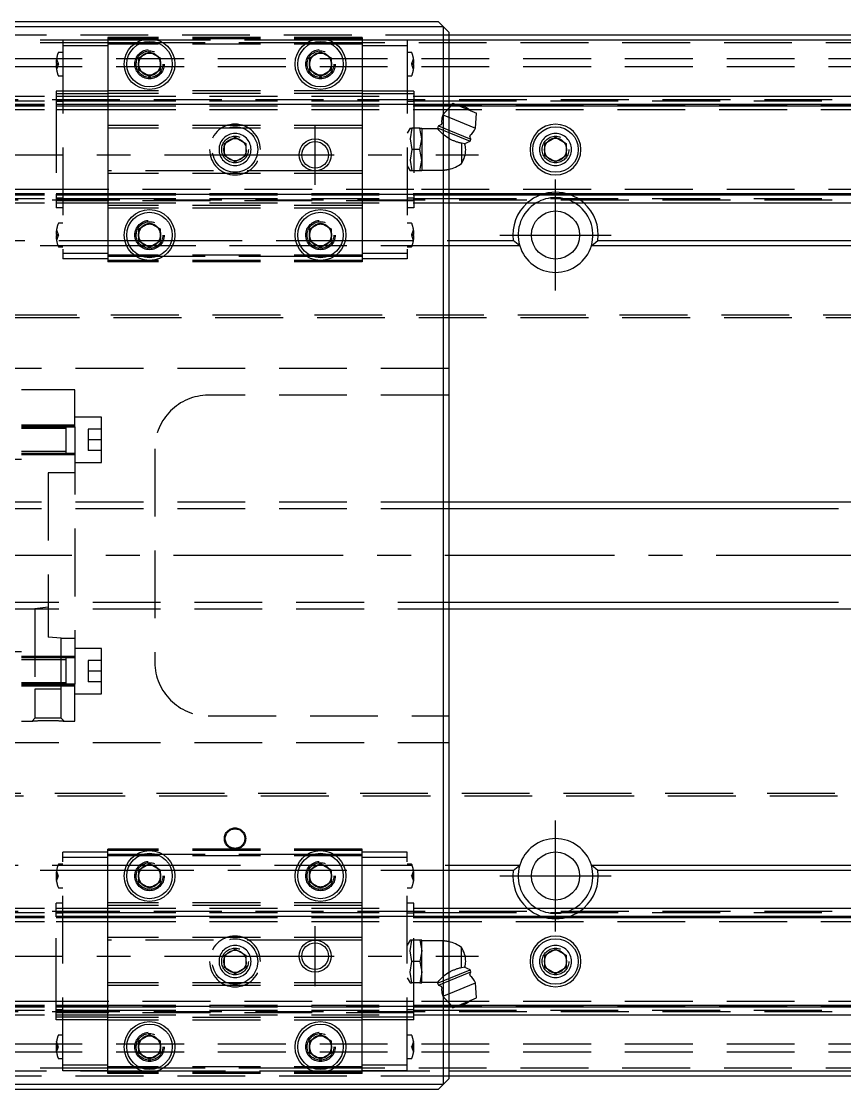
# Model space of a CAD drawing. Extents: x -13 to 861, y -286 to 120.
# Drawn here: x 280 to 434.1, y -100 to 100 of the extents above; entities that cross this region are included whole.
import ezdxf

# ---------------------------------------------------------------- set-up
doc = ezdxf.new("R2010")
doc.units = 0
doc.linetypes.add('CENTER', pattern=[50.8, 31.75, -6.35, 6.35, -6.35])
doc.linetypes.add('DASHED', pattern=[19.05, 12.7, -6.35])
doc.layers.get('0').update_dxf_attribs({"linetype": 'CONTINUOUS'})
doc.layers.add('CENTER', color=1, linetype='CENTER')

msp = doc.modelspace()

# ---------------------------------------------------------------- linework, layer by layer
at = {"color": 7, "linetype": 'CONTINUOUS'}
for p, q in [((162, 100), (358, 100)), ((358, 100), (359, 99)), ((359, 99), (161, 99)), ((359, 99), (360, 98)), ((359, -99), (359, 99)), ((360, 98), (360, -98)), ((360, 97.5), (518, 97.5)), ((519, 96.5), (360, 96.5)), ((302, 93.15), (304, 94.31)), ((304, 94.31), (306, 93.15)), ((334, 93.15), (336, 94.31)), ((336, 94.31), (338, 93.15)), ((302, 90.85), (302, 93.15)), ((306, 93.15), (306, 90.85)), ((334, 90.85), (334, 93.15)), ((338, 93.15), (338, 90.85)), ((304, 89.69), (302, 90.85)), ((306, 90.85), (304, 89.69)), ((336, 89.69), (334, 90.85)), ((338, 90.85), (336, 89.69)), ((360, 86), (520, 86)), ((360.8, 84.68), (360, 83.76)), ((360, 84.48), (360.63, 84.48)), ((360, 84.2), (360.38, 84.2)), ((360.8, 84.68), (365.23, 82.84)), ((361.27, 84.48), (520, 84.48)), ((361.95, 84.2), (520, 84.2)), ((360, 82.09), (365.03, 80)), ((365.03, 80), (365.23, 82.84)), ((360, 79.66), (364.17, 77.93)), ((360, 79.22), (364.02, 77.56)), ((360.09, 78.05), (360, 78.1)), ((360.22, 77.98), (360.09, 78.05)), ((364.17, 77.93), (363.96, 78.44)), ((378, 77.15), (380, 78.31)), ((380, 78.31), (382, 77.15)), ((360.35, 77.91), (360.22, 77.98)), ((360.48, 77.84), (360.35, 77.91)), ((360.61, 77.78), (360.48, 77.84)), ((360.74, 77.72), (360.61, 77.78)), ((360.88, 77.66), (360.74, 77.72)), ((361.01, 77.61), (360.88, 77.66)), ((361.14, 77.55), (361.01, 77.61)), ((361.27, 77.5), (361.14, 77.55)), ((361.41, 77.46), (361.27, 77.5)), ((361.53, 77.41), (361.41, 77.46)), ((361.69, 77.36), (361.53, 77.41)), ((361.84, 77.32), (361.69, 77.36)), ((361.98, 77.28), (361.84, 77.32)), ((362.13, 77.24), (361.98, 77.28)), ((362.27, 77.21), (362.13, 77.24)), ((362.4, 77.18), (362.27, 77.21)), ((363.06, 77.07), (362.4, 77.18)), ((362.4, 77.18), (362.4, 73.4)), ((362.9, 77.09), (364.02, 77.56)), ((364.02, 77.56), (364.17, 77.93)), ((378, 74.85), (378, 77.15)), ((382, 77.15), (382, 74.85)), ((380, 73.69), (378, 74.85)), ((382, 74.85), (380, 73.69)), ((360, 67.8), (520, 67.8)), ((360, 67.52), (520, 67.52)), ((360, 66), (520, 66)), ((302, 61.15), (304, 62.31)), ((304, 62.31), (306, 61.15)), ((334, 61.15), (336, 62.31)), ((336, 62.31), (338, 61.15)), ((302, 58.85), (302, 61.15)), ((306, 61.15), (306, 58.85)), ((334, 58.85), (334, 61.15)), ((338, 61.15), (338, 58.85)), ((304, 57.69), (302, 58.85)), ((306, 58.85), (304, 57.69)), ((336, 57.69), (334, 58.85)), ((338, 58.85), (336, 57.69)), ((360, 59), (372.06, 59)), ((373.29, 58), (372.06, 59)), ((386.71, 58), (387.94, 59)), ((387.94, 59), (492.06, 59)), ((373.29, 58), (360, 58)), ((493.29, 58), (386.71, 58)), ((463, 10), (360, 10)), ((360, -10), (463, -10)), ((302, -58.85), (304, -57.69)), ((304, -57.69), (306, -58.85)), ((334, -58.85), (336, -57.69)), ((336, -57.69), (338, -58.85)), ((360, -58), (373.29, -58)), ((372.06, -59), (373.29, -58)), ((386.71, -58), (493.29, -58)), ((387.94, -59), (386.71, -58)), ((302, -61.15), (302, -58.85)), ((306, -58.85), (306, -61.15)), ((334, -61.15), (334, -58.85)), ((338, -58.85), (338, -61.15)), ((372.06, -59), (360, -59)), ((492.06, -59), (387.94, -59)), ((304, -62.31), (302, -61.15)), ((306, -61.15), (304, -62.31)), ((336, -62.31), (334, -61.15)), ((338, -61.15), (336, -62.31)), ((360, -66), (520, -66)), ((360, -67.52), (520, -67.52)), ((360, -67.8), (520, -67.8)), ((362.4, -77.18), (362.4, -73.4)), ((378, -74.85), (380, -73.69)), ((380, -73.69), (382, -74.85)), ((378, -77.15), (378, -74.85)), ((382, -74.85), (382, -77.15)), ((360, -79.22), (364.02, -77.56)), ((360, -79.66), (364.17, -77.93)), ((360.21, -77.98), (360.09, -78.05)), ((360.34, -77.91), (360.21, -77.98)), ((360.48, -77.85), (360.34, -77.91)), ((360.61, -77.78), (360.48, -77.85)), ((360.74, -77.72), (360.61, -77.78)), ((360.87, -77.66), (360.74, -77.72)), ((361, -77.61), (360.87, -77.66)), ((361.14, -77.55), (361, -77.61)), ((361.27, -77.5), (361.14, -77.55)), ((361.4, -77.46), (361.27, -77.5)), ((361.53, -77.41), (361.4, -77.46)), ((361.68, -77.36), (361.53, -77.41)), ((361.83, -77.32), (361.68, -77.36)), ((361.98, -77.28), (361.83, -77.32)), ((362.12, -77.24), (361.98, -77.28)), ((362.26, -77.21), (362.12, -77.24)), ((362.4, -77.18), (362.26, -77.21)), ((363.06, -77.07), (362.4, -77.18)), ((364.02, -77.56), (362.9, -77.09)), ((363.96, -78.44), (364.17, -77.93)), ((364.17, -77.93), (364.02, -77.56)), ((380, -78.31), (378, -77.15)), ((382, -77.15), (380, -78.31)), ((360.09, -78.05), (360, -78.1)), ((360, -82.09), (365.03, -80)), ((365.23, -82.84), (365.03, -80)), ((360, -83.76), (360.8, -84.68)), ((360.8, -84.68), (365.23, -82.84)), ((360, -84.2), (360.38, -84.2)), ((360, -84.48), (360.63, -84.48)), ((360, -86), (520, -86)), ((361.27, -84.48), (520, -84.48)), ((361.95, -84.2), (520, -84.2)), ((302, -90.85), (304, -89.69)), ((304, -89.69), (306, -90.85)), ((334, -90.85), (336, -89.69)), ((336, -89.69), (338, -90.85)), ((302, -93.15), (302, -90.85)), ((306, -90.85), (306, -93.15)), ((334, -93.15), (334, -90.85)), ((338, -90.85), (338, -93.15)), ((304, -94.31), (302, -93.15)), ((306, -93.15), (304, -94.31)), ((336, -94.31), (334, -93.15)), ((338, -93.15), (336, -94.31)), ((360, -96.5), (519, -96.5)), ((518, -97.5), (360, -97.5)), ((161, -99), (359, -99)), ((359, -99), (358, -100)), ((360, -98), (359, -99)), ((358, -100), (162, -100))]:
    msp.add_line(p, q, dxfattribs=at)
at = {"color": 3, "linetype": 'DASHED'}
for p, q in [((272, 97.5), (360, 97.5)), ((296.2, 96.5), (272, 96.5)), ((287.77, 96.45), (287.77, 95.45)), ((296.2, 96.45), (287.77, 96.45)), ((296.2, 97), (296.2, 96)), ((343.8, 97), (296.2, 97)), ((343.8, 96.75), (296.2, 96.75)), ((302.48, 96.5), (296.2, 96.5)), ((305.52, 96.5), (302.48, 96.5)), ((334.48, 96.5), (305.52, 96.5)), ((337.52, 96.5), (334.48, 96.5)), ((343.8, 96.5), (337.52, 96.5)), ((343.8, 97), (343.8, 96)), ((360, 96.5), (343.8, 96.5)), ((352.23, 96.45), (343.8, 96.45)), ((519.5, 96), (343.8, 96)), ((352.23, 96.45), (352.23, 95.45)), ((296.2, 96), (223.8, 96)), ((287.77, 94.2), (286.99, 94.2)), ((287.77, 95.45), (287.77, 56.55)), ((296.2, 95.45), (287.77, 95.45)), ((296.2, 96), (296.2, 87)), ((301.44, 96), (296.2, 96)), ((343.8, 95.75), (296.2, 95.75)), ((302.56, 96), (301.44, 96)), ((305.44, 96), (302.56, 96)), ((306.56, 96), (305.44, 96)), ((333.44, 96), (306.56, 96)), ((334.56, 96), (333.44, 96)), ((337.44, 96), (334.56, 96)), ((338.56, 96), (337.44, 96)), ((343.8, 96), (338.56, 96)), ((343.8, 96), (343.8, 87)), ((352.23, 95.45), (343.8, 95.45)), ((352.23, 95.45), (352.23, 56.55)), ((353.01, 94.2), (352.23, 94.2)), ((520, 93), (0, 93)), ((286.5, 92.1), (286.58, 92.1)), ((286.58, 93), (286.9, 92.1)), ((286.58, 92.1), (286.9, 92.1)), ((286.58, 92.1), (286.58, 91.9)), ((286.9, 92.1), (286.94, 92)), ((301.5, 92), (301.53, 92.41)), ((333.5, 92), (333.53, 92.41)), ((353.1, 92.1), (353.06, 92)), ((353.1, 92.1), (353.42, 93)), ((353.42, 92.1), (353.1, 92.1)), ((353.42, 91.9), (353.42, 92.1)), ((353.42, 92.1), (353.5, 92.1)), ((520, 91.5), (0, 91.5)), ((286.58, 91.9), (286.5, 91.9)), ((286.9, 91.9), (286.58, 91)), ((286.58, 91.9), (286.9, 91.9)), ((286.9, 91.9), (286.94, 92)), ((353.1, 91.9), (353.06, 92)), ((353.42, 91), (353.1, 91.9)), ((353.42, 91.9), (353.1, 91.9)), ((353.5, 91.9), (353.42, 91.9)), ((286.99, 89.8), (287.77, 89.8)), ((352.23, 89.8), (353.01, 89.8)), ((287.77, 86.93), (286.5, 86.93)), ((286.5, 86.93), (286.5, 84.33)), ((287.77, 86.92), (286.5, 86.92)), ((287.77, 86.46), (286.5, 86.46)), ((296.2, 86.93), (287.77, 86.93)), ((296.2, 86.46), (287.77, 86.46)), ((296.2, 87), (296.2, 86.5)), ((343.8, 87), (296.2, 87)), ((296.2, 86.5), (296.2, 80.5)), ((343.8, 86.5), (296.2, 86.5)), ((343.8, 87), (343.8, 86.5)), ((352.23, 86.93), (343.8, 86.93)), ((343.8, 86.5), (343.8, 80.5)), ((352.23, 86.46), (343.8, 86.46)), ((353.5, 86.93), (352.23, 86.93)), ((353.5, 86.92), (352.23, 86.92)), ((353.5, 86.46), (352.23, 86.46)), ((353.5, 86.93), (353.5, 84.33)), ((0, 85.4), (520, 85.4)), ((233.5, 86), (286.5, 86)), ((233.5, 85.15), (286.5, 85.15)), ((233.5, 84.48), (286.5, 84.48)), ((233.5, 84.42), (286.5, 84.42)), ((233.5, 84.2), (286.5, 84.2)), ((286.5, 86), (296.2, 86)), ((286.5, 85.15), (296.2, 85.15)), ((286.5, 85.08), (287.77, 85.08)), ((286.5, 84.48), (296.2, 84.48)), ((296.2, 84.42), (286.5, 84.42)), ((286.5, 84.33), (286.5, 67.67)), ((286.5, 84.2), (296.2, 84.2)), ((296.2, 86), (353.5, 86)), ((296.2, 85.15), (353.5, 85.15)), ((296.2, 84.48), (353.5, 84.48)), ((353.5, 84.42), (296.2, 84.42)), ((296.2, 84.2), (353.5, 84.2)), ((352.23, 85.08), (353.5, 85.08)), ((353.5, 86), (360, 86)), ((353.5, 85.15), (360, 85.15)), ((353.5, 84.48), (360, 84.48)), ((353.5, 84.42), (520, 84.42)), ((353.5, 84.33), (353.5, 67.67)), ((353.5, 84.2), (360, 84.2)), ((360, 85.15), (520, 85.15)), ((360.38, 84.2), (361.95, 84.2)), ((360.63, 84.48), (361.27, 84.48)), ((233.5, 83.5), (286.5, 83.5)), ((286.5, 83.5), (296.2, 83.5)), ((296.2, 83.5), (353.5, 83.5)), ((353.5, 83.5), (520, 83.5)), ((360, 83.76), (358.93, 82.53)), ((358.93, 82.53), (360, 82.09)), ((296.2, 80.5), (296.2, 80)), ((343.8, 80.5), (296.2, 80.5)), ((343.8, 80.5), (343.8, 80)), ((358.07, 80.45), (357.92, 80.08)), ((357.92, 80.08), (358.1, 79.64)), ((357.92, 80.08), (360, 79.22)), ((358.58, 80.66), (358.07, 80.45)), ((358.07, 80.45), (360, 79.66)), ((296.2, 80), (296.2, 72)), ((343.8, 80), (296.2, 80)), ((318, 77.15), (320, 78.31)), ((320, 78.31), (322, 77.15)), ((343.8, 80), (343.8, 72)), ((352.78, 80), (352.23, 79.06)), ((352.78, 80), (353.13, 80)), ((353.13, 80), (352.78, 78)), ((354.6, 80), (353.13, 80)), ((354.6, 80), (354.96, 80)), ((354.96, 78), (354.6, 80)), ((354.96, 80), (354.96, 78)), ((357.92, 79.85), (354.96, 79.85)), ((358.96, 78.83), (357.92, 79.85)), ((360, 78.1), (358.96, 78.83)), ((358.96, 78.83), (358.96, 72.15)), ((317.5, 76), (317.53, 76.41)), ((318, 74.85), (318, 77.15)), ((322, 77.15), (322, 74.85)), ((352.78, 78), (353.13, 76)), ((354.6, 76), (354.96, 78)), ((354.96, 78), (354.96, 74)), ((377.5, 76), (377.53, 76.41)), ((320, 73.69), (318, 74.85)), ((322, 74.85), (320, 73.69)), ((353.13, 76), (352.78, 74)), ((354.6, 76), (353.13, 76)), ((354.96, 74), (354.6, 76)), ((352.23, 72.94), (352.78, 72)), ((352.78, 74), (353.13, 72)), ((354.6, 72), (354.96, 74)), ((354.96, 74), (354.96, 72)), ((354.96, 72.15), (358.96, 72.15)), ((296.2, 72), (296.2, 71.5)), ((335, 72), (296.2, 72)), ((296.2, 71.5), (296.2, 65.5)), ((343.8, 71.5), (296.2, 71.5)), ((343.8, 72), (335, 72)), ((343.8, 72), (343.8, 71.5)), ((343.8, 71.5), (343.8, 65.5)), ((353.13, 72), (352.78, 72)), ((354.6, 72), (353.13, 72)), ((354.96, 72), (354.6, 72)), ((286.5, 68.5), (233.5, 68.5)), ((296.2, 68.5), (286.5, 68.5)), ((353.5, 68.5), (296.2, 68.5)), ((520, 68.5), (353.5, 68.5)), ((0, 66.6), (520, 66.6)), ((233.5, 67.8), (286.5, 67.8)), ((233.5, 67.58), (286.5, 67.58)), ((233.5, 67.52), (286.5, 67.52)), ((233.5, 66.85), (286.5, 66.85)), ((286.5, 67.8), (296.2, 67.8)), ((286.5, 67.67), (286.5, 65.07)), ((296.2, 67.58), (286.5, 67.58)), ((286.5, 67.52), (296.2, 67.52)), ((287.77, 66.92), (286.5, 66.92)), ((286.5, 66.85), (296.2, 66.85)), ((353.5, 66.4), (286.5, 66.4)), ((296.2, 67.8), (353.5, 67.8)), ((353.5, 67.58), (296.2, 67.58)), ((296.2, 67.52), (353.5, 67.52)), ((296.2, 66.85), (353.5, 66.85)), ((353.5, 66.92), (352.23, 66.92)), ((353.5, 67.8), (360, 67.8)), ((353.5, 67.67), (353.5, 65.07)), ((353.5, 67.58), (520, 67.58)), ((353.5, 67.52), (360, 67.52)), ((353.5, 66.85), (360, 66.85)), ((360, 66.85), (520, 66.85)), ((233.5, 66), (286.5, 66)), ((286.5, 66), (296.2, 66)), ((287.77, 65.08), (286.5, 65.08)), ((287.77, 65.07), (286.5, 65.07)), ((296.2, 66), (353.5, 66)), ((296.2, 65.5), (296.2, 65)), ((343.8, 65.5), (296.2, 65.5)), ((296.2, 65), (296.2, 56)), ((343.8, 65), (296.2, 65)), ((343.8, 65.5), (343.8, 65)), ((343.8, 65), (343.8, 56)), ((353.5, 65.08), (352.23, 65.08)), ((353.5, 65.07), (352.23, 65.07)), ((353.5, 66), (360, 66)), ((287.77, 62.2), (286.99, 62.2)), ((353.01, 62.2), (352.23, 62.2)), ((286.5, 60.1), (286.58, 60.1)), ((286.58, 61), (286.9, 60.1)), ((286.58, 60.1), (286.9, 60.1)), ((286.58, 60.1), (286.58, 59.9)), ((286.9, 60.1), (286.94, 60)), ((301.5, 60), (301.53, 60.41)), ((333.5, 60), (333.53, 60.41)), ((353.1, 60.1), (353.06, 60)), ((353.1, 60.1), (353.42, 61)), ((353.42, 60.1), (353.1, 60.1)), ((353.42, 59.9), (353.42, 60.1)), ((353.42, 60.1), (353.5, 60.1)), ((267.94, 59), (296.2, 59)), ((286.58, 59.9), (286.5, 59.9)), ((286.9, 59.9), (286.58, 59)), ((286.58, 59.9), (286.9, 59.9)), ((286.9, 59.9), (286.94, 60)), ((296.2, 59), (299.36, 59)), ((299.36, 59), (299.87, 59)), ((299.87, 59), (301.44, 59)), ((301.44, 59), (301.71, 59)), ((301.71, 59), (302, 59)), ((302, 59), (302.15, 59)), ((302.15, 59), (302.2, 59)), ((302.2, 59), (305.8, 59)), ((305.8, 59), (305.85, 59)), ((305.85, 59), (306, 59)), ((306, 59), (306.29, 59)), ((306.29, 59), (306.56, 59)), ((306.56, 59), (308.13, 59)), ((308.13, 59), (308.64, 59)), ((308.64, 59), (331.36, 59)), ((331.36, 59), (331.87, 59)), ((331.87, 59), (333.44, 59)), ((333.44, 59), (333.71, 59)), ((333.71, 59), (334, 59)), ((334, 59), (334.15, 59)), ((334.15, 59), (334.2, 59)), ((334.2, 59), (337.8, 59)), ((337.8, 59), (337.85, 59)), ((337.85, 59), (338, 59)), ((338, 59), (338.29, 59)), ((338.29, 59), (338.56, 59)), ((338.56, 59), (340.13, 59)), ((340.13, 59), (340.64, 59)), ((340.64, 59), (360, 59)), ((353.1, 59.9), (353.06, 60)), ((353.42, 59), (353.1, 59.9)), ((353.42, 59.9), (353.1, 59.9)), ((353.5, 59.9), (353.42, 59.9)), ((296.2, 58), (266.71, 58)), ((286.99, 57.8), (287.77, 57.8)), ((287.77, 56.55), (287.77, 55.55)), ((296.2, 56.55), (287.77, 56.55)), ((299.69, 58), (296.2, 58)), ((343.8, 56.25), (296.2, 56.25)), ((300.25, 58), (299.69, 58)), ((302.11, 58), (300.25, 58)), ((302.5, 58), (302.11, 58)), ((303.36, 58), (302.5, 58)), ((303.46, 58), (303.36, 58)), ((303.5, 58), (303.46, 58)), ((304.5, 58), (303.5, 58)), ((304.54, 58), (304.5, 58)), ((304.64, 58), (304.54, 58)), ((305.5, 58), (304.64, 58)), ((305.89, 58), (305.5, 58)), ((307.75, 58), (305.89, 58)), ((308.31, 58), (307.75, 58)), ((331.69, 58), (308.31, 58)), ((332.25, 58), (331.69, 58)), ((334.11, 58), (332.25, 58)), ((334.5, 58), (334.11, 58)), ((335.36, 58), (334.5, 58)), ((335.46, 58), (335.36, 58)), ((335.5, 58), (335.46, 58)), ((336.5, 58), (335.5, 58)), ((336.54, 58), (336.5, 58)), ((336.64, 58), (336.54, 58)), ((337.5, 58), (336.64, 58)), ((337.89, 58), (337.5, 58)), ((339.75, 58), (337.89, 58)), ((340.31, 58), (339.75, 58)), ((360, 58), (340.31, 58)), ((352.23, 56.55), (343.8, 56.55)), ((352.23, 57.8), (353.01, 57.8)), ((352.23, 56.55), (352.23, 55.55)), ((296.2, 55.55), (287.77, 55.55)), ((296.2, 56), (296.2, 55)), ((301.44, 56), (296.2, 56)), ((343.8, 55.25), (296.2, 55.25)), ((343.8, 55), (296.2, 55)), ((302.56, 56), (301.44, 56)), ((305.44, 56), (302.56, 56)), ((306.56, 56), (305.44, 56)), ((333.44, 56), (306.56, 56)), ((334.56, 56), (333.44, 56)), ((337.44, 56), (334.56, 56)), ((338.56, 56), (337.44, 56)), ((343.8, 56), (338.56, 56)), ((343.8, 56), (343.8, 55)), ((352.23, 55.55), (343.8, 55.55)), ((519.5, 44.5), (0.5, 44.5)), ((519, 45), (1, 45)), ((360, 35), (160, 35)), ((290, 31), (280, 31)), ((290, 24.1), (290, 31)), ((360, 30), (315, 30)), ((290, 24.4), (280, 24.4)), ((288.4, 24.15), (280, 24.15)), ((280, 24.1), (290, 24.1)), ((290, 24.15), (288.39, 24.15)), ((288.4, 19.15), (288.4, 24.15)), ((288.4, 19.15), (288.4, 24.15)), ((295, 25.9), (290, 25.9)), ((290, 24.1), (290, -24.1)), ((295, 17.4), (295, 25.9)), ((288.4, 23.75), (280, 23.75)), ((295, 23.65), (292.5, 23.65)), ((292.5, 23.65), (292.5, 21.65)), ((295, 21.65), (292.5, 21.65)), ((292.5, 21.65), (292.5, 19.65)), ((280, 19.55), (288.4, 19.55)), ((280, 19.15), (288.4, 19.15)), ((280, 18.9), (290, 18.9)), ((288.39, 19.15), (290, 19.15)), ((295, 19.65), (292.5, 19.65)), ((305, 20), (305, -20)), ((280, 18), (278.5, 18)), ((290, 17.4), (295, 17.4)), ((290, 15.5), (285, 15.5)), ((285, 15.5), (285, -15.3)), ((360, 10), (160, 10)), ((360, 8.75), (160, 8.75)), ((160, -8.75), (360, -8.75)), ((160, -10), (360, -10)), ((285, -9.69), (282.54, -10)), ((282.54, -10), (282.54, -25)), ((287.46, -15.5), (285, -15.3)), ((287.45, -15.5), (287.46, -15.5)), ((287.46, -25), (287.46, -15.5)), ((287.46, -15.5), (290, -15.5)), ((278.5, -18), (280, -18)), ((295, -17.4), (290, -17.4)), ((295, -25.9), (295, -17.4)), ((290, -18.9), (280, -18.9)), ((288.4, -19.15), (280, -19.15)), ((288.4, -19.55), (280, -19.55)), ((290, -19.15), (288.39, -19.15)), ((288.4, -19.55), (288.4, -19.15)), ((288.4, -24.15), (288.4, -19.15)), ((288.4, -24.15), (288.4, -19.15)), ((288.4, -23.75), (288.4, -19.55)), ((295, -19.65), (292.5, -19.65)), ((292.5, -19.65), (292.5, -21.65)), ((292.5, -21.65), (292.5, -23.65)), ((295, -21.65), (292.5, -21.65)), ((280, -23.75), (288.4, -23.75)), ((288.4, -24.15), (288.4, -23.75)), ((295, -23.65), (292.5, -23.65)), ((290, -24.1), (280, -24.1)), ((280, -24.15), (288.4, -24.15)), ((280, -24.4), (290, -24.4)), ((287.46, -25), (282.54, -25)), ((282.55, -25), (282.55, -30.45)), ((287.45, -30.45), (287.45, -25)), ((288.39, -24.15), (290, -24.15)), ((290, -31), (290, -24.1)), ((290, -25.9), (295, -25.9)), ((280, -31), (282, -31)), ((282.55, -30.45), (282, -31)), ((282, -31), (282.01, -31)), ((282, -31), (282, -31)), ((282.01, -31), (282.02, -31)), ((282.02, -31), (282.04, -31)), ((282.04, -31), (282.06, -31)), ((282.06, -31), (282.08, -30.99)), ((282.08, -30.99), (282.11, -30.99)), ((282.11, -30.99), (282.15, -30.99)), ((282.15, -30.99), (282.19, -30.98)), ((282.19, -30.98), (282.24, -30.98)), ((282.24, -30.98), (282.3, -30.97)), ((282.3, -30.97), (282.37, -30.97)), ((282.37, -30.97), (282.44, -30.96)), ((282.44, -30.96), (282.52, -30.96)), ((282.52, -30.96), (282.61, -30.95)), ((287.45, -30.45), (282.55, -30.45)), ((282.61, -30.95), (282.7, -30.95)), ((282.7, -30.95), (282.8, -30.94)), ((282.8, -30.94), (282.9, -30.93)), ((282.9, -30.93), (283.01, -30.93)), ((283.01, -30.93), (283.12, -30.92)), ((283.12, -30.92), (283.23, -30.91)), ((283.23, -30.91), (283.35, -30.91)), ((283.35, -30.91), (283.48, -30.9)), ((283.48, -30.9), (283.6, -30.9)), ((283.6, -30.9), (283.74, -30.89)), ((283.74, -30.89), (283.87, -30.89)), ((283.87, -30.89), (284.01, -30.88)), ((284.01, -30.88), (284.14, -30.88)), ((284.14, -30.88), (284.28, -30.87)), ((284.28, -30.87), (284.42, -30.87)), ((284.42, -30.87), (284.57, -30.87)), ((284.57, -30.87), (284.71, -30.87)), ((284.71, -30.87), (284.85, -30.87)), ((284.85, -30.87), (285, -30.87)), ((285, -30.87), (285.15, -30.87)), ((285.15, -30.87), (285.29, -30.87)), ((285.29, -30.87), (285.43, -30.87)), ((285.43, -30.87), (285.58, -30.87)), ((285.58, -30.87), (285.72, -30.87)), ((285.72, -30.87), (285.85, -30.88)), ((285.85, -30.88), (285.99, -30.88)), ((285.99, -30.88), (286.13, -30.89)), ((286.13, -30.89), (286.26, -30.89)), ((286.26, -30.89), (286.4, -30.9)), ((286.4, -30.9), (286.52, -30.9)), ((286.52, -30.9), (286.65, -30.91)), ((286.65, -30.91), (286.77, -30.91)), ((286.77, -30.91), (286.88, -30.92)), ((286.88, -30.92), (286.99, -30.93)), ((286.99, -30.93), (287.1, -30.93)), ((287.1, -30.93), (287.2, -30.94)), ((287.2, -30.94), (287.3, -30.95)), ((287.3, -30.95), (287.39, -30.95)), ((287.39, -30.95), (287.48, -30.96)), ((288, -31), (287.45, -30.45)), ((287.48, -30.96), (287.54, -30.96)), ((287.54, -30.96), (287.61, -30.97)), ((287.61, -30.97), (287.66, -30.97)), ((287.66, -30.97), (287.71, -30.98)), ((287.71, -30.98), (287.76, -30.98)), ((287.76, -30.98), (287.81, -30.98)), ((287.81, -30.98), (287.85, -30.99)), ((287.85, -30.99), (287.89, -30.99)), ((287.89, -30.99), (287.92, -30.99)), ((287.92, -30.99), (287.94, -31)), ((287.94, -31), (287.97, -31)), ((287.97, -31), (287.99, -31)), ((287.99, -31), (288, -31)), ((288, -31), (288, -31)), ((288, -31), (290, -31)), ((315, -30), (360, -30)), ((160, -35), (360, -35)), ((0.5, -44.5), (519.5, -44.5)), ((1, -45), (519, -45)), ((287.77, -56.55), (287.77, -55.55)), ((296.2, -55.55), (287.77, -55.55)), ((296.2, -56), (296.2, -55)), ((343.8, -55), (296.2, -55)), ((343.8, -55.25), (296.2, -55.25)), ((296.2, -65), (296.2, -56)), ((301.44, -56), (296.2, -56)), ((302.56, -56), (301.44, -56)), ((305.44, -56), (302.56, -56)), ((306.56, -56), (305.44, -56)), ((333.44, -56), (306.56, -56)), ((334.56, -56), (333.44, -56)), ((337.44, -56), (334.56, -56)), ((338.56, -56), (337.44, -56)), ((343.8, -56), (338.56, -56)), ((343.8, -56), (343.8, -55)), ((352.23, -55.55), (343.8, -55.55)), ((343.8, -65), (343.8, -56)), ((352.23, -56.55), (352.23, -55.55)), ((266.71, -58), (296.2, -58)), ((287.77, -57.8), (286.99, -57.8)), ((287.77, -95.45), (287.77, -56.55)), ((296.2, -56.55), (287.77, -56.55)), ((343.8, -56.25), (296.2, -56.25)), ((296.2, -58), (299.69, -58)), ((299.69, -58), (300.25, -58)), ((300.25, -58), (302.11, -58)), ((302.11, -58), (302.5, -58)), ((302.5, -58), (303.36, -58)), ((303.36, -58), (303.46, -58)), ((303.46, -58), (303.5, -58)), ((303.5, -58), (304.5, -58)), ((304.5, -58), (304.54, -58)), ((304.54, -58), (304.64, -58)), ((304.64, -58), (305.5, -58)), ((305.5, -58), (305.89, -58)), ((305.89, -58), (307.75, -58)), ((307.75, -58), (308.31, -58)), ((308.31, -58), (331.69, -58)), ((331.69, -58), (332.25, -58)), ((332.25, -58), (334.11, -58)), ((334.11, -58), (334.5, -58)), ((334.5, -58), (335.36, -58)), ((335.36, -58), (335.46, -58)), ((335.46, -58), (335.5, -58)), ((335.5, -58), (336.5, -58)), ((336.5, -58), (336.54, -58)), ((336.54, -58), (336.64, -58)), ((336.64, -58), (337.5, -58)), ((337.5, -58), (337.89, -58)), ((337.89, -58), (339.75, -58)), ((339.75, -58), (340.31, -58)), ((340.31, -58), (360, -58)), ((352.23, -56.55), (343.8, -56.55)), ((352.23, -95.45), (352.23, -56.55)), ((353.01, -57.8), (352.23, -57.8)), ((296.2, -59), (267.94, -59)), ((286.58, -59.9), (286.5, -59.9)), ((286.9, -59.9), (286.58, -59)), ((286.58, -59.9), (286.9, -59.9)), ((286.58, -60.1), (286.58, -59.9)), ((286.9, -59.9), (286.94, -60)), ((286.9, -60.1), (286.94, -60)), ((299.36, -59), (296.2, -59)), ((299.87, -59), (299.36, -59)), ((301.44, -59), (299.87, -59)), ((301.71, -59), (301.44, -59)), ((301.5, -60), (301.53, -59.59)), ((302, -59), (301.71, -59)), ((302.15, -59), (302, -59)), ((302.2, -59), (302.15, -59)), ((305.8, -59), (302.2, -59)), ((305.85, -59), (305.8, -59)), ((306, -59), (305.85, -59)), ((306.29, -59), (306, -59)), ((306.56, -59), (306.29, -59)), ((308.13, -59), (306.56, -59)), ((308.64, -59), (308.13, -59)), ((331.36, -59), (308.64, -59)), ((331.87, -59), (331.36, -59)), ((333.44, -59), (331.87, -59)), ((333.71, -59), (333.44, -59)), ((333.5, -60), (333.53, -59.59)), ((334, -59), (333.71, -59)), ((334.15, -59), (334, -59)), ((334.2, -59), (334.15, -59)), ((337.8, -59), (334.2, -59)), ((337.85, -59), (337.8, -59)), ((338, -59), (337.85, -59)), ((338.29, -59), (338, -59)), ((338.56, -59), (338.29, -59)), ((340.13, -59), (338.56, -59)), ((340.64, -59), (340.13, -59)), ((360, -59), (340.64, -59)), ((353.1, -59.9), (353.06, -60)), ((353.1, -60.1), (353.06, -60)), ((353.42, -59), (353.1, -59.9)), ((353.42, -59.9), (353.1, -59.9)), ((353.5, -59.9), (353.42, -59.9)), ((353.42, -59.9), (353.42, -60.1)), ((286.5, -60.1), (286.58, -60.1)), ((286.58, -61), (286.9, -60.1)), ((286.58, -60.1), (286.9, -60.1)), ((353.1, -60.1), (353.42, -61)), ((353.42, -60.1), (353.1, -60.1)), ((353.42, -60.1), (353.5, -60.1)), ((286.99, -62.2), (287.77, -62.2)), ((352.23, -62.2), (353.01, -62.2)), ((233.5, -66), (286.5, -66)), ((287.77, -65.07), (286.5, -65.07)), ((286.5, -67.67), (286.5, -65.07)), ((287.77, -65.08), (286.5, -65.08)), ((286.5, -66), (296.2, -66)), ((296.2, -65.5), (296.2, -65)), ((343.8, -65), (296.2, -65)), ((296.2, -71.5), (296.2, -65.5)), ((343.8, -65.5), (296.2, -65.5)), ((296.2, -66), (353.5, -66)), ((343.8, -65.5), (343.8, -65)), ((343.8, -71.5), (343.8, -65.5)), ((353.5, -65.07), (352.23, -65.07)), ((353.5, -65.08), (352.23, -65.08)), ((353.5, -67.67), (353.5, -65.07)), ((353.5, -66), (360, -66)), ((0, -66.6), (520, -66.6)), ((233.5, -66.85), (286.5, -66.85)), ((233.5, -67.52), (286.5, -67.52)), ((233.5, -67.58), (286.5, -67.58)), ((233.5, -67.8), (286.5, -67.8)), ((286.5, -66.85), (296.2, -66.85)), ((286.5, -66.92), (287.77, -66.92)), ((286.5, -67.52), (296.2, -67.52)), ((296.2, -67.58), (286.5, -67.58)), ((286.5, -84.33), (286.5, -67.67)), ((286.5, -67.8), (296.2, -67.8)), ((296.2, -66.85), (353.5, -66.85)), ((296.2, -67.52), (353.5, -67.52)), ((353.5, -67.58), (296.2, -67.58)), ((296.2, -67.8), (353.5, -67.8)), ((352.23, -66.92), (353.5, -66.92)), ((353.5, -66.85), (360, -66.85)), ((353.5, -67.52), (360, -67.52)), ((353.5, -67.58), (520, -67.58)), ((353.5, -84.33), (353.5, -67.67)), ((353.5, -67.8), (360, -67.8)), ((360, -66.85), (520, -66.85)), ((233.5, -68.5), (286.5, -68.5)), ((286.5, -68.5), (296.2, -68.5)), ((296.2, -68.5), (353.5, -68.5)), ((353.5, -68.5), (520, -68.5)), ((296.2, -72), (296.2, -71.5)), ((343.8, -71.5), (296.2, -71.5)), ((296.2, -80), (296.2, -72)), ((335, -72), (296.2, -72)), ((343.8, -72), (335, -72)), ((343.8, -72), (343.8, -71.5)), ((343.8, -80), (343.8, -72)), ((352.78, -72), (352.23, -72.94)), ((353.13, -72), (352.78, -72)), ((352.78, -74), (353.13, -72)), ((354.6, -72), (353.13, -72)), ((354.96, -72), (354.6, -72)), ((354.6, -72), (354.96, -74)), ((354.96, -74), (354.96, -72)), ((318, -74.85), (320, -73.69)), ((320, -73.69), (322, -74.85)), ((353.13, -76), (352.78, -74)), ((354.96, -74), (354.6, -76)), ((358.96, -72.15), (354.96, -72.15)), ((354.96, -78), (354.96, -74)), ((358.96, -78.83), (358.96, -72.15)), ((317.5, -76), (317.53, -75.59)), ((318, -77.15), (318, -74.85)), ((322, -74.85), (322, -77.15)), ((352.78, -78), (353.13, -76)), ((354.6, -76), (353.13, -76)), ((354.6, -76), (354.96, -78)), ((377.5, -76), (377.53, -75.59)), ((320, -78.31), (318, -77.15)), ((322, -77.15), (320, -78.31)), ((353.13, -80), (352.78, -78)), ((354.96, -78), (354.6, -80)), ((354.96, -80), (354.96, -78)), ((296.2, -80.5), (296.2, -80)), ((343.8, -80), (296.2, -80)), ((343.8, -80.5), (343.8, -80)), ((352.23, -79.06), (352.78, -80)), ((352.78, -80), (353.13, -80)), ((354.6, -80), (353.13, -80)), ((354.6, -80), (354.96, -80)), ((354.96, -79.85), (357.92, -79.85)), ((358.96, -78.83), (357.92, -79.85)), ((357.92, -80.08), (360, -79.22)), ((358.1, -79.64), (357.92, -80.08)), ((358.07, -80.45), (360, -79.66)), ((360, -78.1), (358.96, -78.83)), ((296.2, -86.5), (296.2, -80.5)), ((343.8, -80.5), (296.2, -80.5)), ((343.8, -86.5), (343.8, -80.5)), ((357.92, -80.08), (358.07, -80.45)), ((358.07, -80.45), (358.58, -80.66)), ((286.5, -83.5), (233.5, -83.5)), ((296.2, -83.5), (286.5, -83.5)), ((353.5, -83.5), (296.2, -83.5)), ((520, -83.5), (353.5, -83.5)), ((358.93, -82.53), (360, -82.09)), ((358.93, -82.53), (360, -83.76)), ((0, -85.4), (520, -85.4)), ((233.5, -84.2), (286.5, -84.2)), ((233.5, -84.42), (286.5, -84.42)), ((233.5, -84.48), (286.5, -84.48)), ((233.5, -85.15), (286.5, -85.15)), ((233.5, -86), (286.5, -86)), ((286.5, -84.2), (296.2, -84.2)), ((286.5, -86.93), (286.5, -84.33)), ((296.2, -84.42), (286.5, -84.42)), ((286.5, -84.48), (296.2, -84.48)), ((287.77, -85.08), (286.5, -85.08)), ((286.5, -85.15), (296.2, -85.15)), ((353.5, -85.6), (286.5, -85.6)), ((286.5, -86), (296.2, -86)), ((296.2, -84.2), (353.5, -84.2)), ((353.5, -84.42), (296.2, -84.42)), ((296.2, -84.48), (353.5, -84.48)), ((296.2, -85.15), (353.5, -85.15)), ((296.2, -86), (353.5, -86)), ((353.5, -85.08), (352.23, -85.08)), ((353.5, -84.2), (360, -84.2)), ((353.5, -86.93), (353.5, -84.33)), ((353.5, -84.42), (520, -84.42)), ((353.5, -84.48), (360, -84.48)), ((353.5, -85.15), (360, -85.15)), ((353.5, -86), (360, -86)), ((360, -85.15), (520, -85.15)), ((360.38, -84.2), (361.95, -84.2)), ((360.63, -84.48), (361.27, -84.48)), ((287.77, -86.46), (286.5, -86.46)), ((287.77, -86.92), (286.5, -86.92)), ((287.77, -86.93), (286.5, -86.93)), ((296.2, -86.46), (287.77, -86.46)), ((296.2, -86.93), (287.77, -86.93)), ((296.2, -87), (296.2, -86.5)), ((343.8, -86.5), (296.2, -86.5)), ((296.2, -96), (296.2, -87)), ((343.8, -87), (296.2, -87)), ((352.23, -86.46), (343.8, -86.46)), ((343.8, -87), (343.8, -86.5)), ((352.23, -86.93), (343.8, -86.93)), ((343.8, -96), (343.8, -87)), ((353.5, -86.46), (352.23, -86.46)), ((353.5, -86.92), (352.23, -86.92)), ((353.5, -86.93), (352.23, -86.93)), ((287.77, -89.8), (286.99, -89.8)), ((353.01, -89.8), (352.23, -89.8)), ((520, -91.5), (0, -91.5)), ((286.58, -91.9), (286.5, -91.9)), ((286.9, -91.9), (286.58, -91)), ((286.58, -91.9), (286.9, -91.9)), ((286.58, -92.1), (286.58, -91.9)), ((286.9, -91.9), (286.94, -92)), ((286.9, -92.1), (286.94, -92)), ((301.5, -92), (301.53, -91.59)), ((333.5, -92), (333.53, -91.59)), ((353.1, -91.9), (353.06, -92)), ((353.1, -92.1), (353.06, -92)), ((353.42, -91), (353.1, -91.9)), ((353.42, -91.9), (353.1, -91.9)), ((353.5, -91.9), (353.42, -91.9)), ((353.42, -91.9), (353.42, -92.1)), ((520, -93), (0, -93)), ((286.5, -92.1), (286.58, -92.1)), ((286.58, -93), (286.9, -92.1)), ((286.58, -92.1), (286.9, -92.1)), ((353.1, -92.1), (353.42, -93)), ((353.42, -92.1), (353.1, -92.1)), ((353.42, -92.1), (353.5, -92.1)), ((296.2, -96), (223.8, -96)), ((286.99, -94.2), (287.77, -94.2)), ((287.77, -96.45), (287.77, -95.45)), ((296.2, -95.45), (287.77, -95.45)), ((343.8, -95.75), (296.2, -95.75)), ((296.2, -97), (296.2, -96)), ((301.44, -96), (296.2, -96)), ((302.56, -96), (301.44, -96)), ((305.44, -96), (302.56, -96)), ((306.56, -96), (305.44, -96)), ((333.44, -96), (306.56, -96)), ((334.56, -96), (333.44, -96)), ((337.44, -96), (334.56, -96)), ((338.56, -96), (337.44, -96)), ((343.8, -96), (338.56, -96)), ((352.23, -95.45), (343.8, -95.45)), ((343.8, -97), (343.8, -96)), ((519.5, -96), (343.8, -96)), ((352.23, -94.2), (353.01, -94.2)), ((352.23, -96.45), (352.23, -95.45)), ((272, -96.5), (296.2, -96.5)), ((360, -97.5), (272, -97.5)), ((296.2, -96.45), (287.77, -96.45)), ((296.2, -96.5), (302.48, -96.5)), ((343.8, -96.75), (296.2, -96.75)), ((343.8, -97), (296.2, -97)), ((302.48, -96.5), (305.52, -96.5)), ((305.52, -96.5), (334.48, -96.5)), ((334.48, -96.5), (337.52, -96.5)), ((337.52, -96.5), (343.8, -96.5)), ((352.23, -96.45), (343.8, -96.45)), ((343.8, -96.5), (360, -96.5))]:
    msp.add_line(p, q, dxfattribs=at)
at = {"color": 3, "linetype": 'CONTINUOUS'}
for p, q in [((433, 8.75), (360, 8.75)), ((360, -8.75), (433, -8.75))]:
    msp.add_line(p, q, dxfattribs=at)
at = {"color": 7, "linetype": 'CONTINUOUS'}
for centre, radius in [((304, 92), 4.75), ((304, 92), 4.25), ((336, 92), 4.75), ((336, 92), 4.25), ((380, 76), 4.25), ((335, 75), 2.5), ((304, 60), 4.75), ((304, 60), 4.25), ((336, 60), 4.75), ((336, 60), 4.25), ((380, 60), 4.5), ((304, -60), 4.75), ((304, -60), 4.25), ((336, -60), 4.75), ((336, -60), 4.25), ((380, -60), 4.5), ((380, -76), 4.25), ((335, -75), 2.5), ((304, -92), 4.75), ((304, -92), 4.25), ((336, -92), 4.75), ((336, -92), 4.25)]:
    msp.add_circle(centre, radius, dxfattribs=at)
at = {"color": 3, "linetype": 'DASHED'}
for centre, radius in [((304, 92), 2.75), ((304, 92), 2.5), ((304, 92), 2.07), ((336, 92), 2.75), ((336, 92), 2.5), ((336, 92), 2.07), ((320, 76), 4.25), ((320, 76), 2.5), ((320, 76), 2.1), ((380, 76), 2.5), ((304, 60), 2.75), ((304, 60), 2.5), ((304, 60), 2.07), ((336, 60), 2.75), ((336, 60), 2.5), ((336, 60), 2.07), ((320, -53), 2), ((320, -53), 1.83), ((304, -60), 2.75), ((304, -60), 2.5), ((304, -60), 2.07), ((336, -60), 2.75), ((336, -60), 2.5), ((336, -60), 2.07), ((320, -76), 4.25), ((320, -76), 2.5), ((320, -76), 2.1), ((380, -76), 2.5), ((304, -92), 2.75), ((304, -92), 2.5), ((304, -92), 2.07), ((336, -92), 2.75), ((336, -92), 2.5), ((336, -92), 2.07)]:
    msp.add_circle(centre, radius, dxfattribs=at)
at = {"color": 3, "linetype": 'CONTINUOUS'}
for centre in [(335, 75), (335, -75)]:
    msp.add_circle(centre, 3, dxfattribs=at)
at = {"color": 3, "linetype": 'DASHED'}
for centre, radius, start, end in [((292.5, 92), 6, 159.1494, 170.4059), ((286.99, 94.1), 0.1, 90, 159.1494), ((304, 92), 2.1, 102.2472, 137.7528), ((304, 92), 2.06, 74.0859, 105.9141), ((304, 92), 2.1, 77.7528, 102.2472), ((304, 92), 2.1, 42.2472, 77.7528), ((336, 92), 2.1, 102.2472, 137.7528), ((336, 92), 2.06, 74.0859, 105.9141), ((336, 92), 2.1, 77.7528, 102.2472), ((336, 92), 2.1, 42.2472, 77.7528), ((353.01, 94.1), 0.1, 20.8506, 90), ((347.5, 92), 6, 9.5941, 20.8506), ((292.5, 92), 6, 170.4203, 179.0449), ((304, 92), 2.1, 162.2472, 180), ((304, 92), 2.1, 180, 197.7528), ((304, 92), 2.06, 165.9141, 180), ((304, 92), 2.06, 134.0859, 165.9141), ((304, 92), 2.1, 137.7528, 162.2472), ((304, 92), 2.06, 105.9141, 134.0859), ((304, 92), 2.06, 45.9141, 74.0859), ((304, 92), 2.06, 14.0859, 45.9141), ((304, 92), 2.1, 17.7528, 42.2472), ((304, 92), 2.1, 342.2472, 17.7528), ((304, 92), 2.06, 345.9141, 14.0859), ((336, 92), 2.1, 162.2472, 180), ((336, 92), 2.1, 180, 197.7528), ((336, 92), 2.06, 165.9141, 180), ((336, 92), 2.06, 134.0859, 165.9141), ((336, 92), 2.1, 137.7528, 162.2472), ((336, 92), 2.06, 105.9141, 134.0859), ((336, 92), 2.06, 45.9141, 74.0859), ((336, 92), 2.06, 14.0859, 45.9141), ((336, 92), 2.1, 17.7528, 42.2472), ((336, 92), 2.1, 342.2472, 17.7528), ((336, 92), 2.06, 345.9141, 14.0859), ((347.5, 92), 6, 0.9551, 9.5797), ((292.5, 92), 6, 180.9551, 189.5797), ((292.5, 92), 6, 189.5941, 200.8506), ((304, 92), 2.06, 180, 194.0859), ((304, 92), 2.06, 194.0859, 225.9141), ((304, 92), 2.1, 197.7528, 222.2472), ((304, 92), 2.1, 222.2472, 257.7528), ((304, 92), 2.06, 225.9141, 254.0859), ((304, 92), 2.06, 254.0859, 285.9141), ((304, 92), 2.1, 282.2472, 317.7528), ((304, 92), 2.06, 285.9141, 314.0859), ((304, 92), 2.06, 314.0859, 345.9141), ((304, 92), 2.1, 317.7528, 342.2472), ((336, 92), 2.06, 180, 194.0859), ((336, 92), 2.06, 194.0859, 225.9141), ((336, 92), 2.1, 197.7528, 222.2472), ((336, 92), 2.1, 222.2472, 257.7528), ((336, 92), 2.06, 225.9141, 254.0859), ((336, 92), 2.06, 254.0859, 285.9141), ((336, 92), 2.1, 282.2472, 317.7528), ((336, 92), 2.06, 285.9141, 314.0859), ((336, 92), 2.06, 314.0859, 345.9141), ((336, 92), 2.1, 317.7528, 342.2472), ((347.5, 92), 6, 339.1494, 350.4059), ((347.5, 92), 6, 350.4203, 359.0449), ((286.99, 89.9), 0.1, 200.8506, 270), ((304, 92), 2.1, 257.7528, 282.2472), ((336, 92), 2.1, 257.7528, 282.2472), ((353.01, 89.9), 0.1, 270, 339.1494), ((361.98, 81.27), 3.3, 157.5002, 186.8361), ((320, 76), 4.75, 0, 180), ((358.51, 80.85), 0.2, 292.5015, 6.8388), ((320, 76), 3, 0, 180), ((380, 76), 3, 0, 180), ((380, 76), 2.1, 102.2472, 137.7528), ((380, 76), 2.1, 77.7528, 102.2472), ((380, 76), 2.1, 42.2472, 77.7528), ((380, 76), 2.1, 162.2472, 180), ((380, 76), 2.1, 180, 197.7528), ((380, 76), 2.1, 137.7528, 162.2472), ((380, 76), 2.1, 17.7528, 42.2472), ((380, 76), 2.1, 342.2472, 17.7528), ((320, 76), 4.75, 180, 0), ((320, 76), 3, 180, 0), ((380, 76), 3, 180, 0), ((380, 76), 2.1, 197.7528, 222.2472), ((380, 76), 2.1, 222.2472, 257.7528), ((380, 76), 2.1, 282.2472, 317.7528), ((380, 76), 2.1, 317.7528, 342.2472), ((358.73, 78.15), 6, 272.1786, 282.2311), ((380, 76), 2.1, 257.7528, 282.2472), ((380, 60), 8, 48.5904, 131.4096), ((380, 60), 7, 58.9973, 121.0027), ((292.5, 60), 6, 159.1494, 170.4059), ((286.99, 62.1), 0.1, 90, 159.1494), ((304, 60), 2.1, 102.2472, 137.7528), ((304, 60), 2.06, 74.0859, 105.9141), ((304, 60), 2.1, 77.7528, 102.2472), ((304, 60), 2.1, 42.2472, 77.7528), ((336, 60), 2.1, 102.2472, 137.7528), ((336, 60), 2.06, 74.0859, 105.9141), ((336, 60), 2.1, 77.7528, 102.2472), ((336, 60), 2.1, 42.2472, 77.7528), ((353.01, 62.1), 0.1, 20.8506, 90), ((347.5, 60), 6, 9.5941, 20.8506), ((292.5, 60), 6, 170.4203, 179.0449), ((304, 60), 2.1, 162.2472, 180), ((304, 60), 2.1, 180, 197.7528), ((304, 60), 2.06, 165.9141, 180), ((304, 60), 2.06, 134.0859, 165.9141), ((304, 60), 2.1, 137.7528, 162.2472), ((304, 60), 2.06, 105.9141, 134.0859), ((304, 60), 2.06, 45.9141, 74.0859), ((304, 60), 2.06, 14.0859, 45.9141), ((304, 60), 2.1, 17.7528, 42.2472), ((304, 60), 2.1, 342.2472, 17.7528), ((304, 60), 2.06, 345.9141, 14.0859), ((336, 60), 2.1, 162.2472, 180), ((336, 60), 2.1, 180, 197.7528), ((336, 60), 2.06, 165.9141, 180), ((336, 60), 2.06, 134.0859, 165.9141), ((336, 60), 2.1, 137.7528, 162.2472), ((336, 60), 2.06, 105.9141, 134.0859), ((336, 60), 2.06, 45.9141, 74.0859), ((336, 60), 2.06, 14.0859, 45.9141), ((336, 60), 2.1, 17.7528, 42.2472), ((336, 60), 2.1, 342.2472, 17.7528), ((336, 60), 2.06, 345.9141, 14.0859), ((347.5, 60), 6, 0.9551, 9.5797), ((292.5, 60), 6, 180.9551, 189.5797), ((292.5, 60), 6, 189.5941, 200.8506), ((304, 60), 2.06, 180, 194.0859), ((304, 60), 2.06, 194.0859, 225.9141), ((304, 60), 2.1, 197.7528, 222.2472), ((304, 60), 2.1, 222.2472, 257.7528), ((304, 60), 2.06, 225.9141, 254.0859), ((304, 60), 2.06, 254.0859, 285.9141), ((304, 60), 2.1, 282.2472, 317.7528), ((304, 60), 2.06, 285.9141, 314.0859), ((304, 60), 2.06, 314.0859, 345.9141), ((304, 60), 2.1, 317.7528, 342.2472), ((336, 60), 2.06, 180, 194.0859), ((336, 60), 2.06, 194.0859, 225.9141), ((336, 60), 2.1, 197.7528, 222.2472), ((336, 60), 2.1, 222.2472, 257.7528), ((336, 60), 2.06, 225.9141, 254.0859), ((336, 60), 2.06, 254.0859, 285.9141), ((336, 60), 2.1, 282.2472, 317.7528), ((336, 60), 2.06, 285.9141, 314.0859), ((336, 60), 2.06, 314.0859, 345.9141), ((336, 60), 2.1, 317.7528, 342.2472), ((347.5, 60), 6, 339.1494, 350.4059), ((347.5, 60), 6, 350.4203, 359.0449), ((286.99, 57.9), 0.1, 200.8506, 270), ((304, 60), 2.1, 257.7528, 282.2472), ((336, 60), 2.1, 257.7528, 282.2472), ((353.01, 57.9), 0.1, 270, 339.1494), ((315, 20), 10, 90, 180), ((315, -20), 10, 180, 270), ((292.5, -60), 6, 159.1494, 170.4059), ((286.99, -57.9), 0.1, 90, 159.1494), ((304, -60), 2.1, 102.2472, 137.7528), ((304, -60), 2.06, 74.0859, 105.9141), ((304, -60), 2.1, 77.7528, 102.2472), ((304, -60), 2.1, 42.2472, 77.7528), ((336, -60), 2.1, 102.2472, 137.7528), ((336, -60), 2.06, 74.0859, 105.9141), ((336, -60), 2.1, 77.7528, 102.2472), ((336, -60), 2.1, 42.2472, 77.7528), ((353.01, -57.9), 0.1, 20.8506, 90), ((347.5, -60), 6, 9.5941, 20.8506), ((292.5, -60), 6, 170.4203, 179.0449), ((304, -60), 2.1, 162.2472, 180), ((304, -60), 2.06, 165.9141, 180), ((304, -60), 2.06, 180, 194.0859), ((304, -60), 2.06, 134.0859, 165.9141), ((304, -60), 2.1, 137.7528, 162.2472), ((304, -60), 2.06, 105.9141, 134.0859), ((304, -60), 2.06, 45.9141, 74.0859), ((304, -60), 2.06, 14.0859, 45.9141), ((304, -60), 2.1, 17.7528, 42.2472), ((304, -60), 2.1, 342.2472, 17.7528), ((304, -60), 2.06, 345.9141, 14.0859), ((336, -60), 2.1, 162.2472, 180), ((336, -60), 2.06, 165.9141, 180), ((336, -60), 2.06, 180, 194.0859), ((336, -60), 2.06, 134.0859, 165.9141), ((336, -60), 2.1, 137.7528, 162.2472), ((336, -60), 2.06, 105.9141, 134.0859), ((336, -60), 2.06, 45.9141, 74.0859), ((336, -60), 2.06, 14.0859, 45.9141), ((336, -60), 2.1, 17.7528, 42.2472), ((336, -60), 2.1, 342.2472, 17.7528), ((336, -60), 2.06, 345.9141, 14.0859), ((347.5, -60), 6, 0.9551, 9.5797), ((292.5, -60), 6, 180.9551, 189.5797), ((292.5, -60), 6, 189.5941, 200.8506), ((304, -60), 2.1, 180, 197.7528), ((304, -60), 2.06, 194.0859, 225.9141), ((304, -60), 2.1, 197.7528, 222.2472), ((304, -60), 2.1, 222.2472, 257.7528), ((304, -60), 2.06, 225.9141, 254.0859), ((304, -60), 2.06, 254.0859, 285.9141), ((304, -60), 2.1, 282.2472, 317.7528), ((304, -60), 2.06, 285.9141, 314.0859), ((304, -60), 2.06, 314.0859, 345.9141), ((304, -60), 2.1, 317.7528, 342.2472), ((336, -60), 2.1, 180, 197.7528), ((336, -60), 2.06, 194.0859, 225.9141), ((336, -60), 2.1, 197.7528, 222.2472), ((336, -60), 2.1, 222.2472, 257.7528), ((336, -60), 2.06, 225.9141, 254.0859), ((336, -60), 2.06, 254.0859, 285.9141), ((336, -60), 2.1, 282.2472, 317.7528), ((336, -60), 2.06, 285.9141, 314.0859), ((336, -60), 2.06, 314.0859, 345.9141), ((336, -60), 2.1, 317.7528, 342.2472), ((347.5, -60), 6, 339.1494, 350.4059), ((347.5, -60), 6, 350.4203, 359.0449), ((286.99, -62.1), 0.1, 200.8506, 270), ((304, -60), 2.1, 257.7528, 282.2472), ((336, -60), 2.1, 257.7528, 282.2472), ((353.01, -62.1), 0.1, 270, 339.1494), ((380, -60), 8, 228.5904, 311.4096), ((380, -60), 7, 238.9973, 301.0027), ((320, -76), 4.75, 0, 180), ((320, -76), 3, 0, 180), ((358.73, -78.15), 6, 77.7689, 87.8214), ((380, -76), 3, 0, 180), ((380, -76), 2.1, 102.2472, 137.7528), ((380, -76), 2.1, 77.7528, 102.2472), ((380, -76), 2.1, 42.2472, 77.7528), ((320, -76), 4.75, 180, 0), ((320, -76), 3, 180, 0), ((380, -76), 3, 180, 0), ((380, -76), 2.1, 162.2472, 180), ((380, -76), 2.1, 180, 197.7528), ((380, -76), 2.1, 137.7528, 162.2472), ((380, -76), 2.1, 17.7528, 42.2472), ((380, -76), 2.1, 342.2472, 17.7528), ((380, -76), 2.1, 197.7528, 222.2472), ((380, -76), 2.1, 222.2472, 257.7528), ((380, -76), 2.1, 282.2472, 317.7528), ((380, -76), 2.1, 317.7528, 342.2472), ((380, -76), 2.1, 257.7528, 282.2472), ((358.51, -80.85), 0.2, 353.1612, 67.4985), ((361.98, -81.27), 3.3, 173.1639, 202.4998), ((292.5, -92), 6, 159.1494, 170.4059), ((286.99, -89.9), 0.1, 90, 159.1494), ((304, -92), 2.1, 102.2472, 137.7528), ((304, -92), 2.06, 74.0859, 105.9141), ((304, -92), 2.1, 77.7528, 102.2472), ((304, -92), 2.1, 42.2472, 77.7528), ((336, -92), 2.1, 102.2472, 137.7528), ((336, -92), 2.06, 74.0859, 105.9141), ((336, -92), 2.1, 77.7528, 102.2472), ((336, -92), 2.1, 42.2472, 77.7528), ((353.01, -89.9), 0.1, 20.8506, 90), ((347.5, -92), 6, 9.5941, 20.8506), ((292.5, -92), 6, 170.4203, 179.0449), ((304, -92), 2.1, 162.2472, 180), ((304, -92), 2.06, 165.9141, 180), ((304, -92), 2.06, 180, 194.0859), ((304, -92), 2.06, 134.0859, 165.9141), ((304, -92), 2.1, 137.7528, 162.2472), ((304, -92), 2.06, 105.9141, 134.0859), ((304, -92), 2.06, 45.9141, 74.0859), ((304, -92), 2.06, 14.0859, 45.9141), ((304, -92), 2.1, 17.7528, 42.2472), ((304, -92), 2.1, 342.2472, 17.7528), ((304, -92), 2.06, 345.9141, 14.0859), ((336, -92), 2.1, 162.2472, 180), ((336, -92), 2.06, 165.9141, 180), ((336, -92), 2.06, 180, 194.0859), ((336, -92), 2.06, 134.0859, 165.9141), ((336, -92), 2.1, 137.7528, 162.2472), ((336, -92), 2.06, 105.9141, 134.0859), ((336, -92), 2.06, 45.9141, 74.0859), ((336, -92), 2.06, 14.0859, 45.9141), ((336, -92), 2.1, 17.7528, 42.2472), ((336, -92), 2.1, 342.2472, 17.7528), ((336, -92), 2.06, 345.9141, 14.0859), ((347.5, -92), 6, 0.9551, 9.5797), ((292.5, -92), 6, 180.9551, 189.5797), ((292.5, -92), 6, 189.5941, 200.8506), ((304, -92), 2.1, 180, 197.7528), ((304, -92), 2.06, 194.0859, 225.9141), ((304, -92), 2.1, 197.7528, 222.2472), ((304, -92), 2.1, 222.2472, 257.7528), ((304, -92), 2.06, 225.9141, 254.0859), ((304, -92), 2.06, 254.0859, 285.9141), ((304, -92), 2.1, 282.2472, 317.7528), ((304, -92), 2.06, 285.9141, 314.0859), ((304, -92), 2.06, 314.0859, 345.9141), ((304, -92), 2.1, 317.7528, 342.2472), ((336, -92), 2.1, 180, 197.7528), ((336, -92), 2.06, 194.0859, 225.9141), ((336, -92), 2.1, 197.7528, 222.2472), ((336, -92), 2.1, 222.2472, 257.7528), ((336, -92), 2.06, 225.9141, 254.0859), ((336, -92), 2.06, 254.0859, 285.9141), ((336, -92), 2.1, 282.2472, 317.7528), ((336, -92), 2.06, 285.9141, 314.0859), ((336, -92), 2.06, 314.0859, 345.9141), ((336, -92), 2.1, 317.7528, 342.2472), ((347.5, -92), 6, 339.1494, 350.4059), ((347.5, -92), 6, 350.4203, 359.0449), ((286.99, -94.1), 0.1, 200.8506, 270), ((304, -92), 2.1, 257.7528, 282.2472), ((336, -92), 2.1, 257.7528, 282.2472), ((353.01, -94.1), 0.1, 270, 339.1494)]:
    msp.add_arc(centre, radius, start, end, dxfattribs=at)
at = {"color": 7, "linetype": 'CONTINUOUS'}
for centre, radius, start, end in [((361.85, 80.95), 3.2, 67.5, 85.7094), ((361.85, 80.95), 3.2, 49.2906, 67.5), ((361.98, 81.27), 3.3, 308.1639, 337.4998), ((380, 76), 4.75, 0, 180), ((364.14, 78.51), 0.2, 128.1612, 202.4985), ((358.48, 76), 4.7, 0.0002, 13.1788), ((358.48, 76), 4.7, 326.4139, 359.9998), ((380, 76), 4.75, 180, 0), ((358.73, 78.15), 6, 282.2311, 307.7262), ((380, 60), 8, 131.4096, 187.1808), ((380, 60), 7, 121.0027, 196.6015), ((380, 60), 7, 343.3985, 58.9973), ((380, 60), 8, 352.8192, 48.5904), ((380, 60), 7, 196.6015, 343.3985), ((380, -60), 7, 16.6015, 163.3985), ((380, -60), 7, 163.3985, 238.9973), ((380, -60), 7, 301.0027, 16.6015), ((380, -60), 8, 172.8192, 228.5904), ((380, -60), 8, 311.4096, 7.1808), ((380, -76), 4.75, 0, 180), ((358.73, -78.15), 6, 52.2738, 77.7689), ((358.48, -76), 4.7, 0.0002, 33.5861), ((358.48, -76), 4.7, 346.8211, 359.9998), ((380, -76), 4.75, 180, 0), ((364.14, -78.51), 0.2, 157.5015, 231.8388), ((361.98, -81.27), 3.3, 22.5002, 51.8361), ((361.85, -80.95), 3.2, 274.2906, 292.5), ((361.85, -80.95), 3.2, 292.5, 310.7094)]:
    msp.add_arc(centre, radius, start, end, dxfattribs=at)
at = {"layer": 'CENTER', "color": 1, "linetype": 'CENTER'}
for p, q in [((335, 69.4), (335, 80.6)), ((154.4, 75), (365.6, 75)), ((380, 49.6), (380, 70.4)), ((369.6, 60), (390.4, 60)), ((594.25, 0), (-13.37, 0)), ((380, -70.4), (380, -49.6)), ((369.6, -60), (390.4, -60)), ((335, -80.6), (335, -69.4)), ((154.4, -75), (365.6, -75))]:
    msp.add_line(p, q, dxfattribs=at)

doc.saveas('drawing.dxf')
